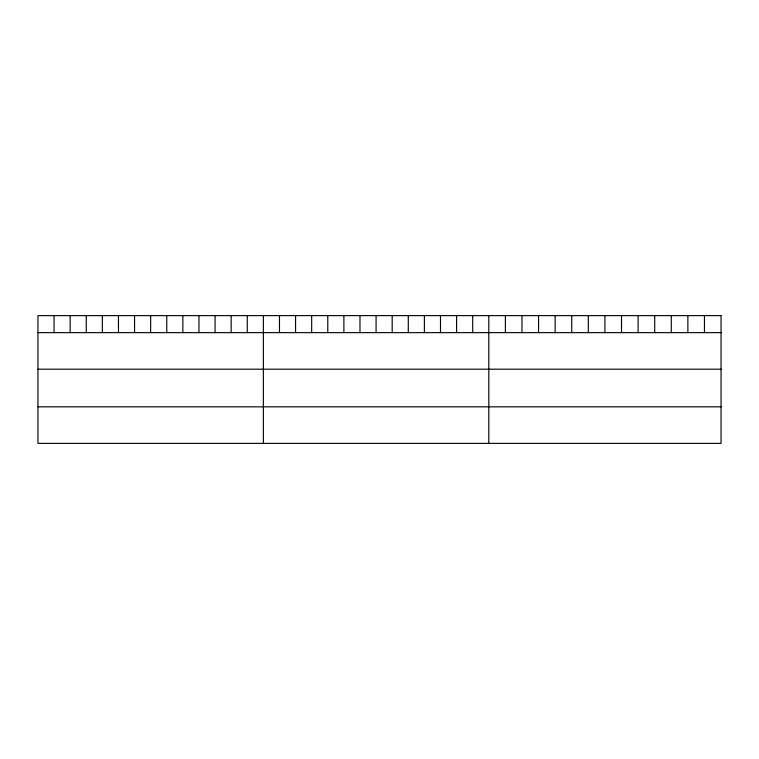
<?xml version="1.0" encoding="UTF-8"?>
<svg xmlns="http://www.w3.org/2000/svg" width="759" height="759" viewBox="0 0 759 759"><rect width="100%" height="100%" fill="white"/><g stroke="black" fill="none" stroke-linecap="round" stroke-linejoin="round"><path stroke-width="1.14" d="M37.95 332.641L721.05 332.641M37.95 369.187L721.05 369.187M37.95 406.833L721.05 406.833M704.456 315.621L704.456 332.641M687.872 315.621L687.872 332.641M671.279 315.621L671.279 332.641M654.694 315.621L654.694 332.641M638.101 315.621L638.101 332.641M621.517 315.621L621.517 332.641M604.923 315.621L604.923 332.641M588.329 315.621L588.329 332.641M571.745 315.621L571.745 332.641M555.152 315.621L555.152 332.641M538.567 315.621L538.567 332.641M521.974 315.621L521.974 332.641M505.39 315.621L505.39 332.641M488.796 315.621L488.796 443.379M472.696 315.621L472.696 332.641M456.595 315.621L456.595 332.641M440.495 315.621L440.495 332.641M424.385 315.621L424.385 332.641M408.285 315.621L408.285 332.641M392.185 315.621L392.185 332.641M376.084 315.621L376.084 332.641M359.984 315.621L359.984 332.641M343.884 315.621L343.884 332.641M327.784 315.621L327.784 332.641M311.674 315.621L311.674 332.641M295.574 315.621L295.574 332.641M279.473 315.621L279.473 332.641M263.373 315.621L263.373 443.379M247.273 315.621L247.273 332.641M231.172 315.621L231.172 332.641M215.072 315.621L215.072 332.641M198.962 315.621L198.962 332.641M182.862 315.621L182.862 332.641M166.762 315.621L166.762 332.641M150.662 315.621L150.662 332.641M134.561 315.621L134.561 332.641M118.461 315.621L118.461 332.641M102.361 315.621L102.361 332.641M86.251 315.621L86.251 332.641M70.151 315.621L70.151 332.641M54.05 315.621L54.05 332.641M721.05 315.621L37.95 315.621L37.95 443.379L721.05 443.379L721.05 315.621"/></g></svg>
